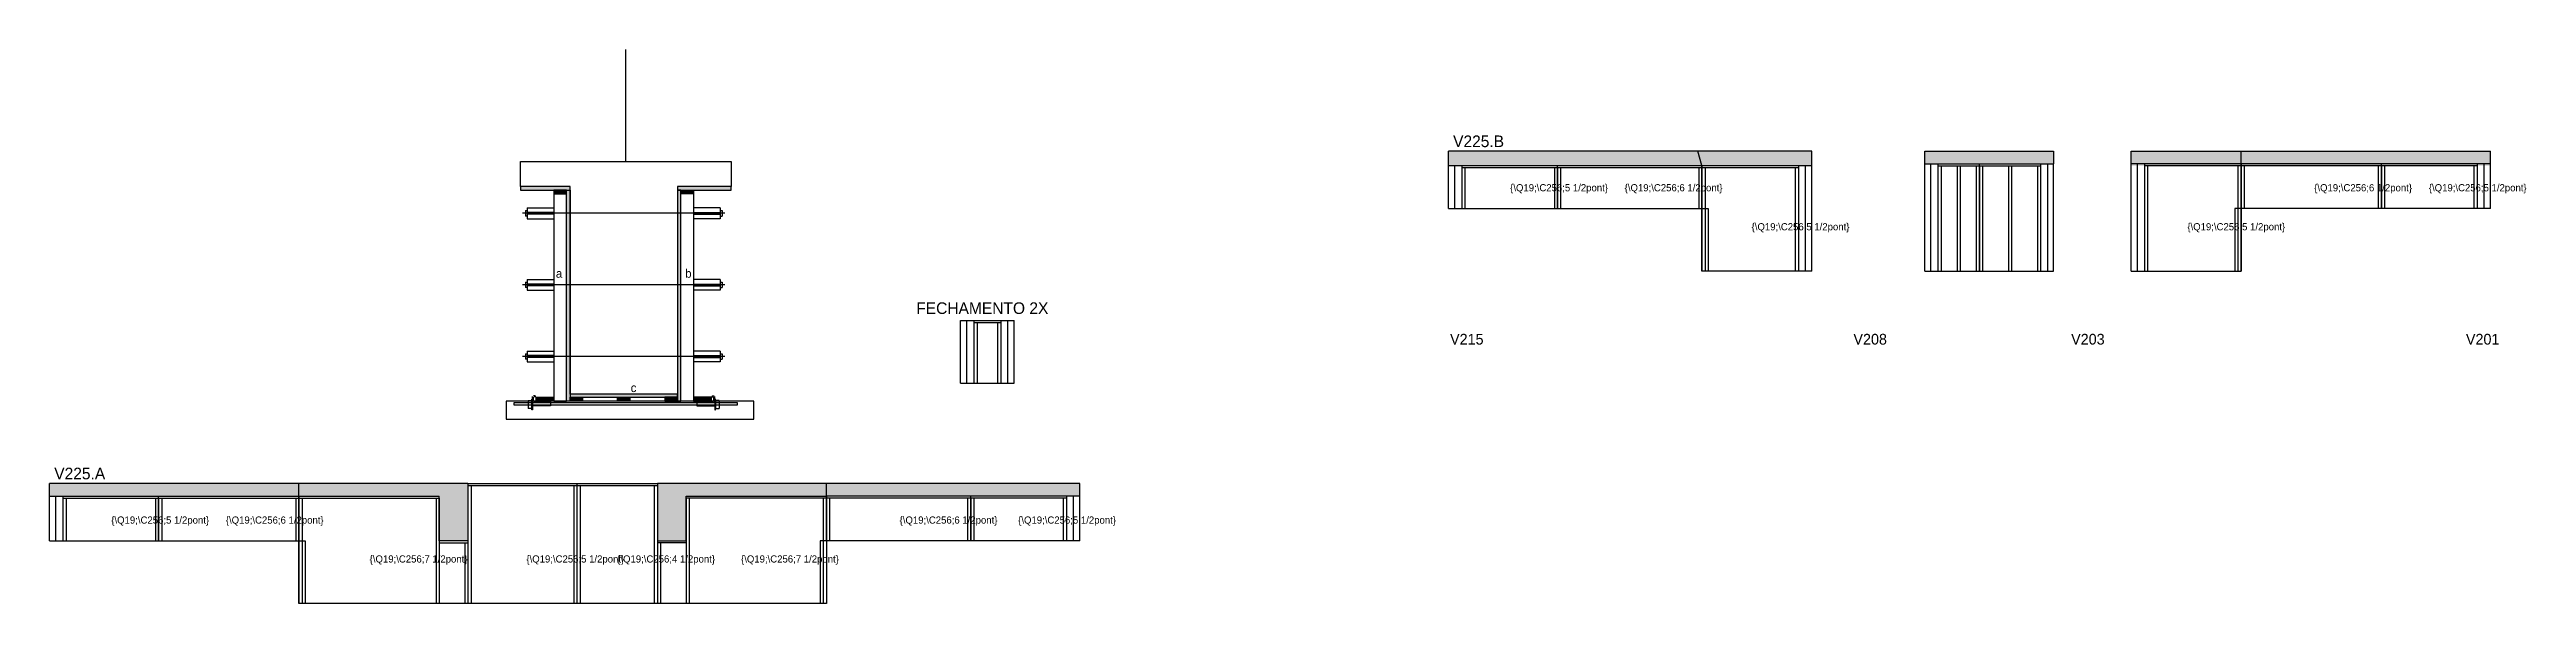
# Model space of a CAD drawing. Header units: metres. Extents: x 4503 to 7274, y 5208 to 5826.
import ezdxf

# ---------------------------------------------------------------- set-up
doc = ezdxf.new("R2010")
doc.units = ezdxf.units.M
for name, color, linetype in [('5', 7, 'Continuous'), ('barrote', 7, 'Continuous'), ('CONCRETO', 7, 'Continuous'), ('COTA', 7, 'Continuous'), ('detalhes', 7, 'Continuous'), ('Hachura', 7, 'Continuous'), ('Madeira', 7, 'Continuous'), ('Painéis', 7, 'Continuous'), ('presilha', 7, 'Continuous'), ('SARR_2.2x7', 7, 'Continuous'), ('SARR_3.5x7', 7, 'Continuous'), ('SCO-___-LAJ', 7, 'Continuous'), ('TENSOR', 7, 'Continuous'), ('texto', 7, 'Continuous'), ('Texto Seção', 7, 'Continuous')]:
    doc.layers.add(name, color=color, linetype=linetype)

msp = doc.modelspace()

# ---------------------------------------------------------------- hatches: boundary and pattern name
at = {"layer": 'COTA'}
h = msp.add_hatch(color=7, dxfattribs=at)
h.dxf.hatch_style = 1
h.paths.add_polyline_path([(6474.5, 5696.8), (6474.5, 5712.8), (6474.5, 5712.8), (6068, 5712.8), (6068, 5712.8), (6068, 5696.8), (6068, 5696.8), (6474.5, 5696.8)])
h = msp.add_hatch(color=7, dxfattribs=at)
h.dxf.hatch_style = 1
h.paths.add_polyline_path([(6744.9, 5698.8), (6744.9, 5712.8), (6744.9, 5712.8), (6600.9, 5712.8), (6600.9, 5712.8), (6600.9, 5698.8), (6600.9, 5698.8), (6744.9, 5698.8)])
h = msp.add_hatch(color=7, dxfattribs=at)
h.dxf.hatch_style = 1
h.paths.add_polyline_path([(6831.6, 5696.8), (6831.6, 5712.8), (6831.6, 5712.8), (7233.6, 5712.8), (7233.6, 5712.8), (7233.6, 5696.8), (7233.6, 5696.8), (6831.6, 5696.8)])
h = msp.add_hatch(color=7, dxfattribs=at)
h.dxf.hatch_style = 1
h.paths.add_polyline_path([(4503.2, 5327.5), (4939.2, 5327.5), (4939.2, 5327.5), (4939.2, 5277.5), (4939.2, 5277.5), (4971.2, 5277.5), (4971.2, 5277.5), (4971.2, 5341.5), (4971.2, 5341.5), (4503.2, 5341.5), (4503.2, 5341.5), (4503.2, 5327.5)])
h = msp.add_hatch(color=7, dxfattribs=at)
h.dxf.hatch_style = 1
h.paths.add_polyline_path([(5655.7, 5327.5), (5215.2, 5327.5), (5215.2, 5327.5), (5215.2, 5277.5), (5215.2, 5277.5), (5183.2, 5277.5), (5183.2, 5277.5), (5183.2, 5341.5), (5183.2, 5341.5), (5655.7, 5341.5), (5655.7, 5341.5), (5655.7, 5327.5)])
at = {"layer": 'Hachura'}
h = msp.add_hatch(color=7, dxfattribs=at)
h.dxf.hatch_style = 1
h.paths.add_polyline_path([(5085.5, 5669.5), (5085.5, 5673.5), (5085.5, 5673.5), (5029.9, 5673.5), (5029.9, 5673.5), (5029.9, 5669.5), (5029.9, 5669.5), (5085.5, 5669.5)])
h = msp.add_hatch(color=7, dxfattribs=at)
h.dxf.hatch_style = 1
h.paths.add_polyline_path([(5081.5, 5665.1), (5081.5, 5669.5), (5081.5, 5669.5), (5067.5, 5669.5), (5067.5, 5669.5), (5067.5, 5665.1), (5067.5, 5665.1), (5081.5, 5665.1)])
h = msp.add_hatch(color=7, dxfattribs=at)
h.dxf.hatch_style = 1
h.paths.add_polyline_path([(5081.5, 5669.5), (5085.5, 5669.5), (5085.5, 5669.5), (5085.5, 5433.5), (5085.5, 5433.5), (5081.5, 5433.5), (5081.5, 5433.5), (5081.5, 5669.5)])
h = msp.add_hatch(color=7, dxfattribs=at)
h.dxf.hatch_style = 1
h.paths.add_polyline_path([(5265.5, 5669.5), (5265.5, 5673.5), (5265.5, 5673.5), (5205.5, 5673.5), (5205.5, 5673.5), (5205.5, 5669.5), (5205.5, 5669.5), (5265.5, 5669.5)])
h = msp.add_hatch(color=7, dxfattribs=at)
h.dxf.hatch_style = 1
h.paths.add_polyline_path([(5209.5, 5669.5), (5205.5, 5669.5), (5205.5, 5669.5), (5205.5, 5433.5), (5205.5, 5433.5), (5209.5, 5433.5), (5209.5, 5433.5), (5209.5, 5669.5)])
h = msp.add_hatch(color=7, dxfattribs=at)
h.dxf.hatch_style = 1
h.paths.add_polyline_path([(5209.5, 5665.1), (5209.5, 5669.5), (5209.5, 5669.5), (5223.5, 5669.5), (5223.5, 5669.5), (5223.5, 5665.1), (5223.5, 5665.1), (5209.5, 5665.1)])
h = msp.add_hatch(color=7, dxfattribs=at)
h.dxf.hatch_style = 1
h.paths.add_polyline_path([(5047.5, 5433.5), (5047.5, 5437.9), (5047.5, 5437.9), (5067.5, 5437.9), (5067.5, 5437.9), (5067.5, 5433.5), (5067.5, 5433.5), (5047.5, 5433.5)])
h = msp.add_hatch(color=7, dxfattribs=at)
h.dxf.hatch_style = 1
h.paths.add_polyline_path([(5205.5, 5437.9), (5205.5, 5441.5), (5205.5, 5441.5), (5085.5, 5441.5), (5085.5, 5441.5), (5085.5, 5437.9), (5085.5, 5437.9), (5205.5, 5437.9)])
h = msp.add_hatch(color=7, dxfattribs=at)
h.dxf.hatch_style = 1
h.paths.add_polyline_path([(5085.5, 5433.5), (5085.5, 5437.9), (5085.5, 5437.9), (5099.5, 5437.9), (5099.5, 5437.9), (5099.5, 5433.5), (5099.5, 5433.5), (5085.5, 5433.5)])
h = msp.add_hatch(color=7, dxfattribs=at)
h.dxf.hatch_style = 1
h.paths.add_polyline_path([(5138.5, 5433.5), (5138.5, 5437.9), (5138.5, 5437.9), (5152.5, 5437.9), (5152.5, 5437.9), (5152.5, 5433.5), (5152.5, 5433.5), (5138.5, 5433.5)])
h = msp.add_hatch(color=7, dxfattribs=at)
h.dxf.hatch_style = 1
h.paths.add_polyline_path([(5205.5, 5433.5), (5205.5, 5437.9), (5205.5, 5437.9), (5191.5, 5437.9), (5191.5, 5437.9), (5191.5, 5433.5), (5191.5, 5433.5), (5205.5, 5433.5)])
h = msp.add_hatch(color=7, dxfattribs=at)
h.dxf.hatch_style = 1
h.paths.add_polyline_path([(5243.5, 5433.5), (5243.5, 5437.9), (5243.5, 5437.9), (5223.5, 5437.9), (5223.5, 5437.9), (5223.5, 5433.5), (5223.5, 5433.5), (5243.5, 5433.5)])

# ---------------------------------------------------------------- linework, layer by layer
at = {"color": 7, "lineweight": 25}
for p, q in [((5035.5, 5646.5), (5035.5, 5640.5)), ((5035.5, 5646.5), (5037.5, 5646.5)), ((5037.5, 5640.5), (5035.5, 5640.5)), ((5037.5, 5649.5), (5037.5, 5637.5)), ((5037.5, 5649.5), (5067.5, 5649.5)), ((5067.5, 5644.5), (5037.5, 5644.5)), ((5067.5, 5642.5), (5037.5, 5642.5)), ((5037.5, 5637.5), (5067.5, 5637.5)), ((5253.5, 5649.5), (5223.5, 5649.5)), ((5223.5, 5644.5), (5253.5, 5644.5)), ((5223.5, 5642.5), (5253.5, 5642.5)), ((5253.5, 5637.5), (5223.5, 5637.5)), ((5253.5, 5649.5), (5253.5, 5637.5)), ((5253.5, 5646.5), (5255.5, 5646.5)), ((5253.5, 5640.5), (5255.5, 5640.5)), ((5255.5, 5646.5), (5255.5, 5640.5)), ((5037.5, 5569.5), (5037.5, 5557.5)), ((5037.5, 5569.5), (5067.5, 5569.5)), ((5253.5, 5569.5), (5223.5, 5569.5)), ((5253.5, 5569.5), (5253.5, 5557.5)), ((5035.5, 5566.5), (5035.5, 5560.5)), ((5035.5, 5566.5), (5037.5, 5566.5)), ((5037.5, 5560.5), (5035.5, 5560.5)), ((5067.5, 5564.5), (5037.5, 5564.5)), ((5067.5, 5562.5), (5037.5, 5562.5)), ((5037.5, 5557.5), (5067.5, 5557.5)), ((5223.5, 5564.5), (5253.5, 5564.5)), ((5223.5, 5562.5), (5253.5, 5562.5)), ((5253.5, 5557.5), (5223.5, 5557.5)), ((5253.5, 5566.5), (5255.5, 5566.5)), ((5253.5, 5560.5), (5255.5, 5560.5)), ((5255.5, 5566.5), (5255.5, 5560.5)), ((5035.5, 5486.5), (5035.5, 5480.5)), ((5035.5, 5486.5), (5037.5, 5486.5)), ((5037.5, 5489.5), (5037.5, 5477.5)), ((5037.5, 5489.5), (5067.5, 5489.5)), ((5253.5, 5489.5), (5223.5, 5489.5)), ((5253.5, 5489.5), (5253.5, 5477.5)), ((5253.5, 5486.5), (5255.5, 5486.5)), ((5255.5, 5486.5), (5255.5, 5480.5)), ((5037.5, 5480.5), (5035.5, 5480.5)), ((5067.5, 5484.5), (5037.5, 5484.5)), ((5067.5, 5482.5), (5037.5, 5482.5)), ((5037.5, 5477.5), (5067.5, 5477.5)), ((5223.5, 5484.5), (5253.5, 5484.5)), ((5223.5, 5482.5), (5253.5, 5482.5)), ((5253.5, 5477.5), (5223.5, 5477.5)), ((5253.5, 5480.5), (5255.5, 5480.5))]:
    msp.add_line(p, q, dxfattribs=at)
at = {"layer": 'barrote', "color": 7, "lineweight": 25}
msp.add_lwpolyline([(5014, 5413.5), (5291.2, 5413.5), (5291.2, 5433.5), (5014, 5433.5)], close=True, dxfattribs=at)
at = {"layer": 'CONCRETO', "color": 7, "lineweight": 25}
msp.add_lwpolyline([(5029.9, 5673.5), (5029.9, 5701.5), (5265.5, 5701.5), (5265.5, 5673.5), (5205.5, 5673.5), (5205.5, 5441.5), (5085.5, 5441.5), (5085.5, 5673.5)], close=True, dxfattribs=at)
at = {"layer": 'COTA', "color": 7, "lineweight": 25}
for p, q in [((6474.5, 5712.8), (6068, 5712.8)), ((6068, 5696.8), (6068, 5712.8)), ((6351.5, 5696.8), (6347, 5712.8)), ((6474.5, 5696.8), (6474.5, 5712.8)), ((6600.9, 5698.8), (6600.9, 5712.8)), ((6600.9, 5712.8), (6744.9, 5712.8)), ((6744.9, 5712.8), (6744.9, 5698.8)), ((6831.6, 5712.8), (7233.6, 5712.8)), ((6831.6, 5698.8), (6831.6, 5712.8)), ((6954.6, 5698.8), (6954.6, 5712.8)), ((7233.6, 5698.8), (7233.6, 5712.8)), ((4971.2, 5341.5), (4503.2, 5341.5)), ((4503.2, 5327.5), (4503.2, 5341.5)), ((4782.2, 5327.5), (4782.2, 5341.5)), ((5655.7, 5341.5), (5183.2, 5341.5)), ((5372.2, 5327.5), (5372.2, 5341.5)), ((5655.7, 5327.5), (5655.7, 5341.5))]:
    msp.add_line(p, q, dxfattribs=at)
at = {"layer": 'Defpoints', "color": 7, "lineweight": 25}
msp.add_line((5147.7, 5701.5), (5147.7, 5826.5), dxfattribs=at)
at = {"layer": 'Madeira', "color": 7, "lineweight": 25}
for points in [[(5081.5, 5665.1), (5081.5, 5669.5), (5067.5, 5669.5), (5067.5, 5665.1)], [(5081.5, 5669.5), (5067.5, 5669.5), (5067.5, 5433.5), (5081.5, 5433.5)], [(5209.5, 5665.1), (5209.5, 5669.5), (5223.5, 5669.5), (5223.5, 5665.1)], [(5209.5, 5669.5), (5223.5, 5669.5), (5223.5, 5433.5), (5209.5, 5433.5)], [(5047.5, 5433.5), (5047.5, 5437.9), (5067.5, 5437.9), (5067.5, 5433.5)], [(5085.5, 5433.5), (5085.5, 5437.9), (5099.5, 5437.9), (5099.5, 5433.5)], [(5138.5, 5433.5), (5138.5, 5437.9), (5152.5, 5437.9), (5152.5, 5433.5)], [(5205.5, 5433.5), (5205.5, 5437.9), (5191.5, 5437.9), (5191.5, 5433.5)], [(5243.5, 5433.5), (5243.5, 5437.9), (5223.5, 5437.9), (5223.5, 5433.5)]]:
    msp.add_lwpolyline(points, close=True, dxfattribs=at)
at = {"layer": 'Painéis', "color": 7, "lineweight": 25}
for p, q in [((6068, 5696.8), (6351.5, 5696.8)), ((6068, 5648.8), (6068, 5696.8)), ((6190, 5648.8), (6190, 5696.8)), ((6351.5, 5648.8), (6351.5, 5696.8)), ((6351.5, 5696.8), (6474.5, 5696.8)), ((6474.5, 5578.8), (6474.5, 5696.8)), ((6600.9, 5698.8), (6744.9, 5698.8)), ((6600.9, 5578.8), (6600.9, 5698.8)), ((6661.9, 5578.8), (6661.9, 5698.8)), ((6744.9, 5578.8), (6744.9, 5698.8)), ((6831.6, 5578.8), (6831.6, 5698.8)), ((6954.6, 5698.8), (6831.6, 5698.8)), ((7233.6, 5698.8), (6954.6, 5698.8)), ((6954.6, 5648.8), (6954.6, 5698.8)), ((7111.6, 5648.8), (7111.6, 5698.8)), ((7233.6, 5648.8), (7233.6, 5698.8)), ((6068, 5648.8), (6351.5, 5648.8)), ((6351.5, 5578.8), (6351.5, 5648.8)), ((7233.6, 5648.8), (6954.6, 5648.8)), ((6954.6, 5578.8), (6954.6, 5648.8)), ((6474.5, 5578.8), (6351.5, 5578.8)), ((6600.9, 5578.8), (6744.9, 5578.8)), ((6831.6, 5578.8), (6954.6, 5578.8)), ((5522.2, 5523.7), (5582.2, 5523.7)), ((5522.2, 5453.7), (5522.2, 5523.7)), ((5582.2, 5453.7), (5582.2, 5523.7)), ((5522.2, 5453.7), (5582.2, 5453.7)), ((4503.2, 5327.5), (4782.2, 5327.5)), ((4503.2, 5277.5), (4503.2, 5327.5)), ((4625.2, 5277.5), (4625.2, 5327.5)), ((4782.2, 5277.5), (4782.2, 5327.5)), ((4782.2, 5327.5), (4939.2, 5327.5)), ((4939.2, 5277.5), (4939.2, 5327.5)), ((4971.2, 5341.5), (5183.2, 5341.5)), ((4971.2, 5341.5), (4971.2, 5207.5)), ((5093.2, 5341.5), (5093.2, 5207.5)), ((5183.2, 5341.5), (5183.2, 5277.5)), ((5215.2, 5327.5), (5372.2, 5327.5)), ((5215.2, 5277.5), (5215.2, 5327.5)), ((5372.2, 5327.5), (5372.2, 5207.5)), ((5655.7, 5327.5), (5372.2, 5327.5)), ((5372.2, 5277.5), (5372.2, 5327.5)), ((5533.7, 5277.5), (5533.7, 5327.5)), ((5655.7, 5277.5), (5655.7, 5327.5)), ((4503.2, 5277.5), (4782.2, 5277.5)), ((4782.2, 5207.5), (4782.2, 5277.5)), ((4971.2, 5277.5), (4939.2, 5277.5)), ((5183.2, 5277.5), (5215.2, 5277.5)), ((5183.2, 5277.5), (5183.2, 5207.5)), ((5655.7, 5277.5), (5372.2, 5277.5)), ((5372.2, 5207.5), (4782.2, 5207.5))]:
    msp.add_line(p, q, dxfattribs=at)
for points in [[(5085.5, 5669.5), (5085.5, 5673.5), (5029.9, 5673.5), (5029.9, 5669.5)], [(5081.5, 5669.5), (5085.5, 5669.5), (5085.5, 5433.5), (5081.5, 5433.5)], [(5265.5, 5669.5), (5265.5, 5673.5), (5205.5, 5673.5), (5205.5, 5669.5)], [(5209.5, 5669.5), (5205.5, 5669.5), (5205.5, 5433.5), (5209.5, 5433.5)], [(5205.5, 5437.9), (5205.5, 5441.5), (5085.5, 5441.5), (5085.5, 5437.9)]]:
    msp.add_lwpolyline(points, close=True, dxfattribs=at)
at = {"layer": 'presilha', "color": 7, "lineweight": 25}
for p, q in [((5038.6, 5434.2), (5042.6, 5434.2)), ((5038.6, 5434.2), (5038.6, 5425.5)), ((5042.6, 5435.9), (5043.6, 5435.9)), ((5042.6, 5423.9), (5042.6, 5435.9)), ((5042.6, 5434.2), (5042.6, 5425.5)), ((5043.6, 5432.6), (5043.6, 5438.8)), ((5043.6, 5435.9), (5043.6, 5423.9)), ((5046.6, 5439.5), (5044.4, 5439.5)), ((5044.6, 5433.2), (5044.6, 5438.1)), ((5046.6, 5438.5), (5045, 5438.5)), ((5063.6, 5432.9), (5045, 5432.9)), ((5046.6, 5439.5), (5046.6, 5438.5)), ((5063.6, 5432.9), (5063.6, 5428.3)), ((5227.3, 5432.9), (5227.3, 5428.3)), ((5227.3, 5432.9), (5245.9, 5432.9)), ((5244.3, 5439.5), (5244.3, 5438.5)), ((5244.3, 5439.5), (5246.6, 5439.5)), ((5244.3, 5438.5), (5245.9, 5438.5)), ((5246.3, 5433.2), (5246.3, 5438.1)), ((5247.3, 5432.6), (5247.3, 5438.8)), ((5248.3, 5435.9), (5247.3, 5435.9)), ((5247.3, 5435.9), (5247.3, 5423.9)), ((5248.3, 5423.9), (5248.3, 5435.9)), ((5252.3, 5434.2), (5248.3, 5434.2)), ((5248.3, 5434.2), (5248.3, 5425.5)), ((5252.3, 5434.2), (5252.3, 5425.5)), ((5042.6, 5425.5), (5038.6, 5425.5)), ((5043.6, 5423.9), (5042.6, 5423.9)), ((5063.6, 5428.3), (5043.6, 5428.3)), ((5227.3, 5428.3), (5247.3, 5428.3)), ((5247.3, 5423.9), (5248.3, 5423.9)), ((5248.3, 5425.5), (5252.3, 5425.5))]:
    msp.add_line(p, q, dxfattribs=at)
at = {"layer": 'SARR_2.2x7', "color": 7, "lineweight": 25}
for p, q in [((6075, 5648.8), (6075, 5696.8)), ((6083, 5694.6), (6190, 5694.6)), ((6190, 5694.6), (6351.5, 5694.6)), ((6351.5, 5694.6), (6459.5, 5694.6)), ((6467.5, 5578.8), (6467.5, 5696.8)), ((6607.5, 5578.8), (6607.5, 5698.8)), ((6615.5, 5696.6), (6661.9, 5696.6)), ((6661.9, 5696.6), (6730.4, 5696.6)), ((6738.4, 5578.8), (6738.4, 5698.8)), ((6838.6, 5578.8), (6838.6, 5698.8)), ((6954.6, 5696.6), (6846.6, 5696.6)), ((7111.6, 5696.6), (6954.6, 5696.6)), ((7218.6, 5696.6), (7111.6, 5696.6)), ((7226.6, 5648.8), (7226.6, 5698.8)), ((6351.5, 5648.8), (6358.5, 5648.8)), ((6358.5, 5648.8), (6358.5, 5578.8)), ((6954.6, 5648.8), (6947.6, 5648.8)), ((6947.6, 5648.8), (6947.6, 5578.8)), ((5529.2, 5453.7), (5529.2, 5523.7)), ((5537.2, 5521.5), (5567.2, 5521.5)), ((5575.2, 5453.7), (5575.2, 5523.7)), ((4510.2, 5277.5), (4510.2, 5327.5)), ((4518.2, 5325.3), (4625.2, 5325.3)), ((4625.2, 5325.3), (4782.2, 5325.3)), ((4782.2, 5325.3), (4939.2, 5325.3)), ((4971.2, 5339.3), (5183.2, 5339.3)), ((5372.2, 5325.3), (5215.2, 5325.3)), ((5533.7, 5325.3), (5372.2, 5325.3)), ((5640.7, 5325.3), (5533.7, 5325.3)), ((5648.7, 5277.5), (5648.7, 5327.5)), ((4782.2, 5277.5), (4789.2, 5277.5)), ((4789.2, 5277.5), (4789.2, 5207.5)), ((4939.2, 5275.3), (4971.2, 5275.3)), ((5215.2, 5275.3), (5183.2, 5275.3)), ((5372.2, 5277.5), (5365.2, 5277.5)), ((5365.2, 5277.5), (5365.2, 5207.5))]:
    msp.add_line(p, q, dxfattribs=at)
at = {"layer": 'SARR_3.5x7', "color": 7, "lineweight": 25}
for p, q in [((6083, 5696.8), (6083, 5648.8)), ((6086.5, 5694.6), (6086.5, 5648.8)), ((6186.5, 5694.6), (6186.5, 5648.8)), ((6190, 5694.6), (6190, 5648.8)), ((6193.5, 5694.6), (6193.5, 5648.8)), ((6348, 5694.6), (6348, 5648.8)), ((6351.5, 5696.8), (6351.5, 5648.8)), ((6351.5, 5694.6), (6351.5, 5578.8)), ((6355, 5694.6), (6355, 5578.8)), ((6456, 5694.6), (6456, 5578.8)), ((6459.5, 5696.8), (6459.5, 5578.8)), ((6615.5, 5698.8), (6615.5, 5578.8)), ((6619, 5696.6), (6619, 5578.8)), ((6636.9, 5696.6), (6636.9, 5578.8)), ((6640.4, 5696.6), (6640.4, 5578.8)), ((6658.4, 5696.6), (6658.4, 5578.8)), ((6661.9, 5696.6), (6661.9, 5578.8)), ((6665.4, 5696.6), (6665.4, 5578.8)), ((6694.4, 5696.6), (6694.4, 5578.8)), ((6697.9, 5696.6), (6697.9, 5578.8)), ((6726.9, 5696.6), (6726.9, 5578.8)), ((6730.4, 5698.8), (6730.4, 5578.8)), ((6846.6, 5698.8), (6846.6, 5578.8)), ((6850.1, 5696.6), (6850.1, 5578.8)), ((6951.1, 5696.6), (6951.1, 5578.8)), ((6954.6, 5698.8), (6954.6, 5648.8)), ((6954.6, 5696.6), (6954.6, 5578.8)), ((6958.1, 5696.6), (6958.1, 5648.8)), ((7108.1, 5696.6), (7108.1, 5648.8)), ((7111.6, 5696.6), (7111.6, 5648.8)), ((7115.1, 5696.6), (7115.1, 5648.8)), ((7215.1, 5696.6), (7215.1, 5648.8)), ((7218.6, 5698.8), (7218.6, 5648.8)), ((6083, 5648.8), (6086.5, 5648.8)), ((6186.5, 5648.8), (6190, 5648.8)), ((6190, 5648.8), (6193.5, 5648.8)), ((7111.6, 5648.8), (7108.1, 5648.8)), ((7115.1, 5648.8), (7111.6, 5648.8)), ((7218.6, 5648.8), (7215.1, 5648.8)), ((6658.4, 5578.8), (6661.9, 5578.8)), ((6661.9, 5578.8), (6665.4, 5578.8)), ((5537.2, 5523.7), (5537.2, 5453.7)), ((5540.7, 5521.5), (5540.7, 5453.7)), ((5563.7, 5521.5), (5563.7, 5453.7)), ((5567.2, 5523.7), (5567.2, 5453.7)), ((4518.2, 5327.5), (4518.2, 5277.5)), ((4521.7, 5325.3), (4521.7, 5277.5)), ((4621.7, 5325.3), (4621.7, 5277.5)), ((4625.2, 5325.3), (4625.2, 5277.5)), ((4628.7, 5325.3), (4628.7, 5277.5)), ((4778.7, 5325.3), (4778.7, 5277.5)), ((4782.2, 5327.5), (4782.2, 5277.5)), ((4782.2, 5325.3), (4782.2, 5207.5)), ((4785.7, 5325.3), (4785.7, 5207.5)), ((4935.7, 5325.3), (4935.7, 5207.5)), ((4939.2, 5325.3), (4939.2, 5207.5)), ((4971.2, 5339.3), (4971.2, 5207.5)), ((4974.7, 5339.3), (4974.7, 5207.5)), ((5089.7, 5339.3), (5089.7, 5207.5)), ((5093.2, 5339.3), (5093.2, 5207.5)), ((5096.7, 5339.3), (5096.7, 5207.5)), ((5179.7, 5339.3), (5179.7, 5207.5)), ((5183.2, 5339.3), (5183.2, 5207.5)), ((5215.2, 5325.3), (5215.2, 5207.5)), ((5218.7, 5325.3), (5218.7, 5207.5)), ((5368.7, 5325.3), (5368.7, 5207.5)), ((5372.2, 5327.5), (5372.2, 5277.5)), ((5372.2, 5325.3), (5372.2, 5207.5)), ((5375.7, 5325.3), (5375.7, 5277.5)), ((5530.2, 5325.3), (5530.2, 5277.5)), ((5533.7, 5325.3), (5533.7, 5277.5)), ((5537.2, 5325.3), (5537.2, 5277.5)), ((5637.2, 5325.3), (5637.2, 5277.5)), ((5640.7, 5327.5), (5640.7, 5277.5)), ((4518.2, 5277.5), (4521.7, 5277.5)), ((4621.7, 5277.5), (4625.2, 5277.5)), ((4625.2, 5277.5), (4628.7, 5277.5)), ((4967.7, 5275.3), (4967.7, 5207.5)), ((5186.7, 5275.3), (5186.7, 5207.5)), ((5533.7, 5277.5), (5530.2, 5277.5)), ((5537.2, 5277.5), (5533.7, 5277.5)), ((5640.7, 5277.5), (5637.2, 5277.5))]:
    msp.add_line(p, q, dxfattribs=at)
at = {"layer": 'SCO-___-LAJ', "color": 7, "lineweight": 25}
msp.add_lwpolyline([(5023, 5432.2), (5272.3, 5432.2), (5272.3, 5429), (5023, 5429)], close=True, dxfattribs=at)
at = {"layer": 'TENSOR', "color": 7, "lineweight": 25}
for p, q in [((5258.5, 5643.5), (5032.2, 5643.5)), ((5258.5, 5563.5), (5032.2, 5563.5)), ((5258.5, 5483.5), (5032.2, 5483.5))]:
    msp.add_line(p, q, dxfattribs=at)

# ---------------------------------------------------------------- texts
at = {"layer": '5', "color": 7, "lineweight": 25}
for s, p in [('V215', (6069.8, 5496.8)), ('V208', (6521, 5496.8)), ('V203', (6764.5, 5496.8)), ('V201', (7206.1, 5496.8))]:
    msp.add_text(s, height=12, dxfattribs=at).set_placement(p)
at = {"layer": 'detalhes', "color": 7, "lineweight": 25}
for s, p in [('a', (5069.6, 5571.5)), ('b', (5214.2, 5571.5)), ('c', (5153.3, 5443.7))]:
    msp.add_text(s, height=9.6, dxfattribs=at).set_placement(p)
at = {"layer": 'texto', "color": 7, "lineweight": 25}
for s, p in [('{\\Q19;\\C256;5 1/2pont}', (6137, 5668.1)), ('{\\Q19;\\C256;6 1/2pont}', (6265.1, 5668.1)), ('{\\Q19;\\C256;6 1/2pont}', (7036.4, 5668.1)), ('{\\Q19;\\C256;5 1/2pont}', (7164.6, 5668.1)), ('{\\Q19;\\C256;5 1/2pont}', (6407.1, 5624.5)), ('{\\Q19;\\C256;5 1/2pont}', (6894.5, 5624.5)), ('{\\Q19;\\C256;5 1/2pont}', (4572.3, 5296.7)), ('{\\Q19;\\C256;6 1/2pont}', (4700.4, 5296.7)), ('{\\Q19;\\C256;6 1/2pont}', (5454.1, 5296.7)), ('{\\Q19;\\C256;5 1/2pont}', (5586.7, 5296.7)), ('{\\Q19;\\C256;7 1/2pont}', (4861.3, 5253.2)), ('{\\Q19;\\C256;5 1/2pont}', (5036.6, 5253.2)), ('{\\Q19;\\C256;4 1/2pont}', (5138.2, 5253.2)), ('{\\Q19;\\C256;7 1/2pont}', (5276.7, 5253.2))]:
    msp.add_text(s, height=8, dxfattribs=at).set_placement(p)
at = {"layer": 'Texto Seção', "color": 7, "lineweight": 25}
for s, p in [('V225.B', (6073.2, 5717.5)), ('FECHAMENTO 2X', (5472.7, 5531)), ('V225.A', (4508.5, 5346.2))]:
    msp.add_text(s, height=13, dxfattribs=at).set_placement(p)

doc.saveas('drawing.dxf')
